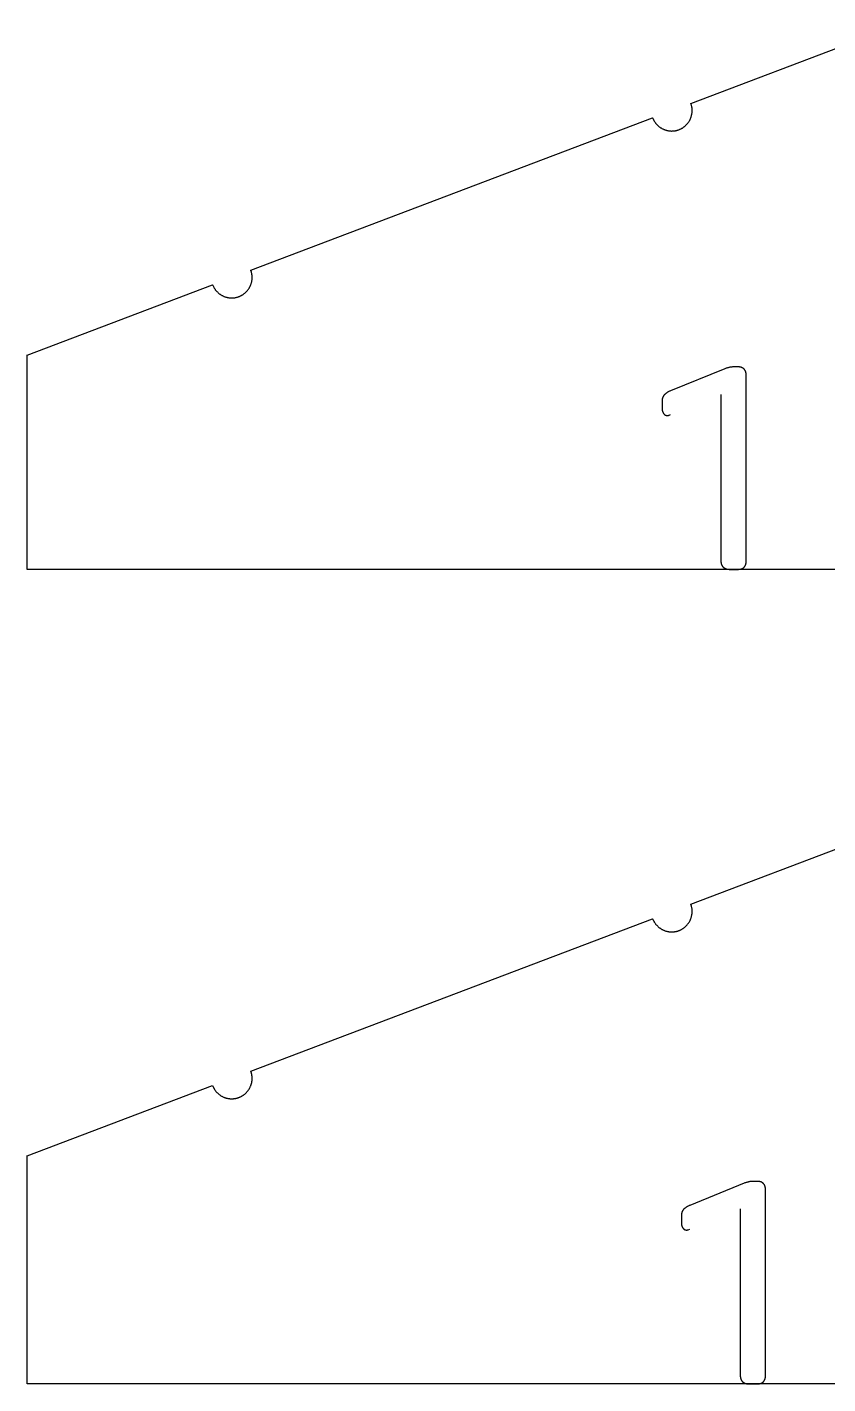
# Model space of a CAD drawing. Extents: x 296 to 1497, y 3 to 304.
# Drawn here: x 1451.08 to 1462.85, y 46.41 to 66.35 of the extents above; entities that cross this region are included whole.
import ezdxf

# ---------------------------------------------------------------- set-up
doc = ezdxf.new("R2010")
doc.units = 0
doc.layers.add('FLAT_PANELS', color=1, linetype='CONTINUOUS')
doc.layers.add('HELP_LINES', color=3, linetype='CONTINUOUS')

msp = doc.modelspace()

# ---------------------------------------------------------------- linework, layer by layer
at = {"layer": 'FLAT_PANELS'}
for p, q in [((1460.833, 65.229), (1463.784, 66.349)), ((1460.835, 65.223), (1460.833, 65.229)), ((1460.837, 65.216), (1460.835, 65.223)), ((1460.832, 65.014), (1460.835, 65.021)), ((1460.835, 65.021), (1460.837, 65.028)), ((1460.839, 65.21), (1460.837, 65.216)), ((1460.837, 65.028), (1460.839, 65.036)), ((1460.841, 65.203), (1460.839, 65.21)), ((1460.839, 65.036), (1460.842, 65.043)), ((1460.843, 65.197), (1460.841, 65.203)), ((1460.842, 65.043), (1460.844, 65.051)), ((1460.845, 65.19), (1460.843, 65.197)), ((1460.844, 65.051), (1460.845, 65.058)), ((1460.846, 65.183), (1460.845, 65.19)), ((1460.845, 65.058), (1460.847, 65.066)), ((1460.847, 65.176), (1460.846, 65.183)), ((1460.849, 65.169), (1460.847, 65.176)), ((1460.847, 65.066), (1460.848, 65.073)), ((1460.848, 65.073), (1460.849, 65.081)), ((1460.85, 65.162), (1460.849, 65.169)), ((1460.849, 65.081), (1460.85, 65.088)), ((1460.851, 65.155), (1460.85, 65.162)), ((1460.85, 65.088), (1460.851, 65.096)), ((1460.851, 65.148), (1460.851, 65.155)), ((1460.852, 65.14), (1460.851, 65.148)), ((1460.851, 65.096), (1460.852, 65.103)), ((1460.852, 65.133), (1460.852, 65.14)), ((1460.852, 65.126), (1460.852, 65.133)), ((1460.852, 65.118), (1460.852, 65.126)), ((1460.852, 65.111), (1460.852, 65.118)), ((1460.852, 65.103), (1460.852, 65.111)), ((1454.369, 62.775), (1460.272, 65.016)), ((1460.272, 65.016), (1460.274, 65.01)), ((1460.274, 65.01), (1460.277, 65.004)), ((1460.277, 65.004), (1460.28, 64.997)), ((1460.28, 64.997), (1460.283, 64.991)), ((1460.283, 64.991), (1460.286, 64.985)), ((1460.286, 64.985), (1460.289, 64.979)), ((1460.289, 64.979), (1460.292, 64.973)), ((1460.292, 64.973), (1460.296, 64.967)), ((1460.296, 64.967), (1460.3, 64.961)), ((1460.3, 64.961), (1460.304, 64.955)), ((1460.304, 64.955), (1460.308, 64.949)), ((1460.308, 64.949), (1460.312, 64.943)), ((1460.312, 64.943), (1460.316, 64.937)), ((1460.316, 64.937), (1460.321, 64.931)), ((1460.321, 64.931), (1460.326, 64.926)), ((1460.326, 64.926), (1460.331, 64.92)), ((1460.331, 64.92), (1460.336, 64.915)), ((1460.336, 64.915), (1460.341, 64.909)), ((1460.341, 64.909), (1460.346, 64.904)), ((1460.346, 64.904), (1460.352, 64.899)), ((1460.352, 64.899), (1460.358, 64.894)), ((1460.358, 64.894), (1460.364, 64.889)), ((1460.364, 64.889), (1460.37, 64.884)), ((1460.37, 64.884), (1460.376, 64.88)), ((1460.376, 64.88), (1460.382, 64.875)), ((1460.382, 64.875), (1460.388, 64.871)), ((1460.388, 64.871), (1460.395, 64.867)), ((1460.395, 64.867), (1460.402, 64.863)), ((1460.402, 64.863), (1460.408, 64.859)), ((1460.408, 64.859), (1460.415, 64.856)), ((1460.415, 64.856), (1460.422, 64.852)), ((1460.422, 64.852), (1460.429, 64.849)), ((1460.429, 64.849), (1460.436, 64.846)), ((1460.436, 64.846), (1460.444, 64.843)), ((1460.444, 64.843), (1460.451, 64.84)), ((1460.451, 64.84), (1460.458, 64.838)), ((1460.458, 64.838), (1460.466, 64.835)), ((1460.466, 64.835), (1460.473, 64.833)), ((1460.473, 64.833), (1460.48, 64.831)), ((1460.48, 64.831), (1460.488, 64.829)), ((1460.488, 64.829), (1460.495, 64.828)), ((1460.495, 64.828), (1460.503, 64.827)), ((1460.503, 64.827), (1460.511, 64.825)), ((1460.511, 64.825), (1460.518, 64.824)), ((1460.518, 64.824), (1460.526, 64.824)), ((1460.526, 64.824), (1460.533, 64.823)), ((1460.533, 64.823), (1460.541, 64.823)), ((1460.541, 64.823), (1460.548, 64.822)), ((1460.548, 64.822), (1460.555, 64.822)), ((1460.555, 64.822), (1460.563, 64.823)), ((1460.563, 64.823), (1460.57, 64.823)), ((1460.57, 64.823), (1460.577, 64.824)), ((1460.577, 64.824), (1460.585, 64.824)), ((1460.585, 64.824), (1460.592, 64.825)), ((1460.592, 64.825), (1460.599, 64.826)), ((1460.599, 64.826), (1460.606, 64.827)), ((1460.606, 64.827), (1460.613, 64.829)), ((1460.613, 64.829), (1460.62, 64.83)), ((1460.62, 64.83), (1460.626, 64.832)), ((1460.626, 64.832), (1460.633, 64.834)), ((1460.633, 64.834), (1460.64, 64.835)), ((1460.64, 64.835), (1460.646, 64.838)), ((1460.646, 64.838), (1460.652, 64.84)), ((1460.652, 64.84), (1460.659, 64.842)), ((1460.659, 64.842), (1460.665, 64.844)), ((1460.665, 64.844), (1460.671, 64.847)), ((1460.671, 64.847), (1460.677, 64.85)), ((1460.677, 64.85), (1460.684, 64.853)), ((1460.684, 64.853), (1460.69, 64.856)), ((1460.69, 64.856), (1460.696, 64.859)), ((1460.696, 64.859), (1460.702, 64.862)), ((1460.702, 64.862), (1460.708, 64.866)), ((1460.708, 64.866), (1460.714, 64.87)), ((1460.714, 64.87), (1460.72, 64.874)), ((1460.72, 64.874), (1460.726, 64.878)), ((1460.726, 64.878), (1460.732, 64.882)), ((1460.732, 64.882), (1460.738, 64.887)), ((1460.738, 64.887), (1460.743, 64.891)), ((1460.743, 64.891), (1460.749, 64.896)), ((1460.749, 64.896), (1460.755, 64.901)), ((1460.755, 64.901), (1460.76, 64.906)), ((1460.76, 64.906), (1460.765, 64.911)), ((1460.765, 64.911), (1460.771, 64.917)), ((1460.771, 64.917), (1460.776, 64.922)), ((1460.776, 64.922), (1460.781, 64.928)), ((1460.781, 64.928), (1460.786, 64.934)), ((1460.786, 64.934), (1460.79, 64.94)), ((1460.79, 64.94), (1460.795, 64.946)), ((1460.795, 64.946), (1460.799, 64.952)), ((1460.799, 64.952), (1460.804, 64.959)), ((1460.804, 64.959), (1460.808, 64.965)), ((1460.808, 64.965), (1460.812, 64.972)), ((1460.812, 64.972), (1460.816, 64.979)), ((1460.816, 64.979), (1460.819, 64.985)), ((1460.819, 64.985), (1460.823, 64.992)), ((1460.823, 64.992), (1460.826, 64.999)), ((1460.826, 64.999), (1460.829, 65.007)), ((1460.829, 65.007), (1460.832, 65.014)), ((1454.372, 62.769), (1454.369, 62.775)), ((1454.374, 62.763), (1454.372, 62.769)), ((1454.376, 62.756), (1454.374, 62.763)), ((1454.378, 62.75), (1454.376, 62.756)), ((1454.379, 62.743), (1454.378, 62.75)), ((1454.381, 62.736), (1454.379, 62.743)), ((1454.383, 62.729), (1454.381, 62.736)), ((1454.384, 62.722), (1454.383, 62.729)), ((1454.385, 62.715), (1454.384, 62.722)), ((1454.386, 62.708), (1454.385, 62.715)), ((1454.385, 62.62), (1454.386, 62.627)), ((1454.387, 62.701), (1454.386, 62.708)), ((1454.386, 62.627), (1454.387, 62.635)), ((1454.388, 62.694), (1454.387, 62.701)), ((1454.387, 62.635), (1454.388, 62.642)), ((1454.388, 62.687), (1454.388, 62.694)), ((1454.389, 62.679), (1454.388, 62.687)), ((1454.388, 62.65), (1454.389, 62.657)), ((1454.388, 62.642), (1454.388, 62.65)), ((1454.389, 62.672), (1454.389, 62.679)), ((1454.389, 62.665), (1454.389, 62.672)), ((1454.389, 62.657), (1454.389, 62.665)), ((1451.084, 61.528), (1453.808, 62.562)), ((1453.808, 62.562), (1453.811, 62.556)), ((1453.811, 62.556), (1453.813, 62.55)), ((1453.813, 62.55), (1453.816, 62.544)), ((1453.816, 62.544), (1453.819, 62.538)), ((1453.819, 62.538), (1453.822, 62.531)), ((1453.822, 62.531), (1453.825, 62.525)), ((1453.825, 62.525), (1453.829, 62.519)), ((1453.829, 62.519), (1453.832, 62.513)), ((1453.832, 62.513), (1453.836, 62.507)), ((1453.836, 62.507), (1453.84, 62.501)), ((1453.84, 62.501), (1453.844, 62.495)), ((1453.844, 62.495), (1453.848, 62.489)), ((1453.848, 62.489), (1453.853, 62.484)), ((1453.853, 62.484), (1453.857, 62.478)), ((1453.857, 62.478), (1453.862, 62.472)), ((1453.862, 62.472), (1453.867, 62.467)), ((1453.867, 62.467), (1453.872, 62.461)), ((1453.872, 62.461), (1453.878, 62.456)), ((1453.878, 62.456), (1453.883, 62.451)), ((1453.883, 62.451), (1453.889, 62.445)), ((1453.889, 62.445), (1453.894, 62.44)), ((1453.894, 62.44), (1453.9, 62.436)), ((1453.9, 62.436), (1453.906, 62.431)), ((1453.906, 62.431), (1453.912, 62.426)), ((1453.912, 62.426), (1453.919, 62.422)), ((1454.262, 62.424), (1454.268, 62.428)), ((1454.268, 62.428), (1454.274, 62.433)), ((1454.274, 62.433), (1454.28, 62.438)), ((1454.28, 62.438), (1454.285, 62.442)), ((1454.285, 62.442), (1454.291, 62.447)), ((1454.291, 62.447), (1454.296, 62.452)), ((1454.296, 62.452), (1454.302, 62.458)), ((1454.302, 62.458), (1454.307, 62.463)), ((1454.307, 62.463), (1454.312, 62.469)), ((1454.312, 62.469), (1454.317, 62.474)), ((1454.317, 62.474), (1454.322, 62.48)), ((1454.322, 62.48), (1454.327, 62.486)), ((1454.327, 62.486), (1454.331, 62.492)), ((1454.331, 62.492), (1454.336, 62.499)), ((1454.336, 62.499), (1454.34, 62.505)), ((1454.34, 62.505), (1454.344, 62.512)), ((1454.344, 62.512), (1454.348, 62.518)), ((1454.348, 62.518), (1454.352, 62.525)), ((1454.352, 62.525), (1454.356, 62.532)), ((1454.356, 62.532), (1454.359, 62.539)), ((1454.359, 62.539), (1454.362, 62.546)), ((1454.362, 62.546), (1454.365, 62.553)), ((1454.365, 62.553), (1454.368, 62.56)), ((1454.368, 62.56), (1454.371, 62.567)), ((1454.371, 62.567), (1454.374, 62.575)), ((1454.374, 62.575), (1454.376, 62.582)), ((1454.376, 62.582), (1454.378, 62.59)), ((1454.378, 62.59), (1454.38, 62.597)), ((1454.38, 62.597), (1454.382, 62.604)), ((1454.382, 62.604), (1454.383, 62.612)), ((1454.383, 62.612), (1454.385, 62.62)), ((1453.919, 62.422), (1453.925, 62.418)), ((1453.925, 62.418), (1453.931, 62.413)), ((1453.931, 62.413), (1453.938, 62.409)), ((1453.938, 62.409), (1453.945, 62.406)), ((1453.945, 62.406), (1453.952, 62.402)), ((1453.952, 62.402), (1453.959, 62.399)), ((1453.959, 62.399), (1453.966, 62.395)), ((1453.966, 62.395), (1453.973, 62.392)), ((1453.973, 62.392), (1453.98, 62.389)), ((1453.98, 62.389), (1453.987, 62.387)), ((1453.987, 62.387), (1453.995, 62.384)), ((1453.995, 62.384), (1454.002, 62.382)), ((1454.002, 62.382), (1454.009, 62.38)), ((1454.009, 62.38), (1454.017, 62.378)), ((1454.017, 62.378), (1454.024, 62.376)), ((1454.024, 62.376), (1454.032, 62.374)), ((1454.032, 62.374), (1454.039, 62.373)), ((1454.039, 62.373), (1454.047, 62.372)), ((1454.047, 62.372), (1454.055, 62.371)), ((1454.055, 62.371), (1454.062, 62.37)), ((1454.062, 62.37), (1454.07, 62.369)), ((1454.07, 62.369), (1454.077, 62.369)), ((1454.077, 62.369), (1454.085, 62.369)), ((1454.085, 62.369), (1454.092, 62.369)), ((1454.092, 62.369), (1454.099, 62.369)), ((1454.099, 62.369), (1454.107, 62.369)), ((1454.107, 62.369), (1454.114, 62.37)), ((1454.114, 62.37), (1454.121, 62.371)), ((1454.121, 62.371), (1454.128, 62.371)), ((1454.128, 62.371), (1454.135, 62.372)), ((1454.135, 62.372), (1454.142, 62.374)), ((1454.142, 62.374), (1454.149, 62.375)), ((1454.149, 62.375), (1454.156, 62.377)), ((1454.156, 62.377), (1454.163, 62.378)), ((1454.163, 62.378), (1454.17, 62.38)), ((1454.17, 62.38), (1454.176, 62.382)), ((1454.176, 62.382), (1454.183, 62.384)), ((1454.183, 62.384), (1454.189, 62.386)), ((1454.189, 62.386), (1454.195, 62.388)), ((1454.195, 62.388), (1454.201, 62.391)), ((1454.201, 62.391), (1454.208, 62.393)), ((1454.208, 62.393), (1454.214, 62.396)), ((1454.214, 62.396), (1454.22, 62.399)), ((1454.22, 62.399), (1454.226, 62.402)), ((1454.226, 62.402), (1454.232, 62.405)), ((1454.232, 62.405), (1454.238, 62.409)), ((1454.238, 62.409), (1454.244, 62.412)), ((1454.244, 62.412), (1454.251, 62.416)), ((1454.251, 62.416), (1454.256, 62.42)), ((1454.256, 62.42), (1454.262, 62.424)), ((1451.084, 60.778), (1451.084, 61.53)), ((1451.084, 61.53), (1451.084, 61.53)), ((1451.084, 61.53), (1451.084, 61.528)), ((1451.084, 58.378), (1451.084, 60.778)), ((1476.484, 58.378), (1451.084, 58.378)), ((1460.833, 53.456), (1463.784, 54.576)), ((1460.835, 53.45), (1460.833, 53.456)), ((1460.837, 53.443), (1460.835, 53.45)), ((1460.835, 53.248), (1460.837, 53.255)), ((1460.839, 53.437), (1460.837, 53.443)), ((1460.837, 53.255), (1460.839, 53.263)), ((1460.841, 53.43), (1460.839, 53.437)), ((1460.839, 53.263), (1460.842, 53.27)), ((1460.843, 53.424), (1460.841, 53.43)), ((1460.842, 53.27), (1460.844, 53.278)), ((1460.845, 53.417), (1460.843, 53.424)), ((1460.844, 53.278), (1460.845, 53.285)), ((1460.846, 53.41), (1460.845, 53.417)), ((1460.845, 53.285), (1460.847, 53.293)), ((1460.847, 53.403), (1460.846, 53.41)), ((1460.849, 53.396), (1460.847, 53.403)), ((1460.847, 53.293), (1460.848, 53.3)), ((1460.848, 53.3), (1460.849, 53.308)), ((1460.85, 53.389), (1460.849, 53.396)), ((1460.849, 53.308), (1460.85, 53.315)), ((1460.851, 53.382), (1460.85, 53.389)), ((1460.85, 53.315), (1460.851, 53.323)), ((1460.851, 53.375), (1460.851, 53.382)), ((1460.852, 53.367), (1460.851, 53.375)), ((1460.851, 53.323), (1460.852, 53.33)), ((1460.852, 53.36), (1460.852, 53.367)), ((1460.852, 53.353), (1460.852, 53.36)), ((1460.852, 53.345), (1460.852, 53.353)), ((1460.852, 53.338), (1460.852, 53.345)), ((1460.852, 53.33), (1460.852, 53.338)), ((1454.369, 51.002), (1460.272, 53.243)), ((1460.272, 53.243), (1460.274, 53.237)), ((1460.274, 53.237), (1460.277, 53.231)), ((1460.277, 53.231), (1460.28, 53.224)), ((1460.28, 53.224), (1460.283, 53.218)), ((1460.283, 53.218), (1460.286, 53.212)), ((1460.286, 53.212), (1460.289, 53.206)), ((1460.289, 53.206), (1460.292, 53.2)), ((1460.292, 53.2), (1460.296, 53.194)), ((1460.296, 53.194), (1460.3, 53.188)), ((1460.3, 53.188), (1460.304, 53.182)), ((1460.304, 53.182), (1460.308, 53.176)), ((1460.308, 53.176), (1460.312, 53.17)), ((1460.312, 53.17), (1460.316, 53.164)), ((1460.316, 53.164), (1460.321, 53.158)), ((1460.321, 53.158), (1460.326, 53.153)), ((1460.326, 53.153), (1460.331, 53.147)), ((1460.331, 53.147), (1460.336, 53.142)), ((1460.336, 53.142), (1460.341, 53.136)), ((1460.341, 53.136), (1460.346, 53.131)), ((1460.346, 53.131), (1460.352, 53.126)), ((1460.352, 53.126), (1460.358, 53.121)), ((1460.358, 53.121), (1460.364, 53.116)), ((1460.364, 53.116), (1460.37, 53.111)), ((1460.37, 53.111), (1460.376, 53.107)), ((1460.376, 53.107), (1460.382, 53.102)), ((1460.382, 53.102), (1460.388, 53.098)), ((1460.388, 53.098), (1460.395, 53.094)), ((1460.395, 53.094), (1460.402, 53.09)), ((1460.402, 53.09), (1460.408, 53.086)), ((1460.408, 53.086), (1460.415, 53.083)), ((1460.415, 53.083), (1460.422, 53.079)), ((1460.422, 53.079), (1460.429, 53.076)), ((1460.429, 53.076), (1460.436, 53.073)), ((1460.436, 53.073), (1460.444, 53.07)), ((1460.444, 53.07), (1460.451, 53.067)), ((1460.451, 53.067), (1460.458, 53.065)), ((1460.458, 53.065), (1460.466, 53.062)), ((1460.466, 53.062), (1460.473, 53.06)), ((1460.473, 53.06), (1460.48, 53.058)), ((1460.48, 53.058), (1460.488, 53.056)), ((1460.488, 53.056), (1460.495, 53.055)), ((1460.495, 53.055), (1460.503, 53.054)), ((1460.503, 53.054), (1460.511, 53.052)), ((1460.511, 53.052), (1460.518, 53.051)), ((1460.518, 53.051), (1460.526, 53.051)), ((1460.577, 53.051), (1460.585, 53.051)), ((1460.585, 53.051), (1460.592, 53.052)), ((1460.592, 53.052), (1460.599, 53.053)), ((1460.599, 53.053), (1460.606, 53.054)), ((1460.606, 53.054), (1460.613, 53.056)), ((1460.613, 53.056), (1460.62, 53.057)), ((1460.62, 53.057), (1460.626, 53.059)), ((1460.626, 53.059), (1460.633, 53.061)), ((1460.633, 53.061), (1460.64, 53.062)), ((1460.64, 53.062), (1460.646, 53.065)), ((1460.646, 53.065), (1460.652, 53.067)), ((1460.652, 53.067), (1460.659, 53.069)), ((1460.659, 53.069), (1460.665, 53.071)), ((1460.665, 53.071), (1460.671, 53.074)), ((1460.671, 53.074), (1460.677, 53.077)), ((1460.677, 53.077), (1460.684, 53.08)), ((1460.684, 53.08), (1460.69, 53.083)), ((1460.69, 53.083), (1460.696, 53.086)), ((1460.696, 53.086), (1460.702, 53.089)), ((1460.702, 53.089), (1460.708, 53.093)), ((1460.708, 53.093), (1460.714, 53.097)), ((1460.714, 53.097), (1460.72, 53.101)), ((1460.72, 53.101), (1460.726, 53.105)), ((1460.726, 53.105), (1460.732, 53.109)), ((1460.732, 53.109), (1460.738, 53.114)), ((1460.738, 53.114), (1460.743, 53.118)), ((1460.743, 53.118), (1460.749, 53.123)), ((1460.749, 53.123), (1460.755, 53.128)), ((1460.755, 53.128), (1460.76, 53.133)), ((1460.76, 53.133), (1460.765, 53.138)), ((1460.765, 53.138), (1460.771, 53.144)), ((1460.771, 53.144), (1460.776, 53.149)), ((1460.776, 53.149), (1460.781, 53.155)), ((1460.781, 53.155), (1460.786, 53.161)), ((1460.786, 53.161), (1460.79, 53.167)), ((1460.79, 53.167), (1460.795, 53.173)), ((1460.795, 53.173), (1460.799, 53.179)), ((1460.799, 53.179), (1460.804, 53.186)), ((1460.804, 53.186), (1460.808, 53.192)), ((1460.808, 53.192), (1460.812, 53.199)), ((1460.812, 53.199), (1460.816, 53.206)), ((1460.816, 53.206), (1460.819, 53.212)), ((1460.819, 53.212), (1460.823, 53.219)), ((1460.823, 53.219), (1460.826, 53.226)), ((1460.826, 53.226), (1460.829, 53.234)), ((1460.829, 53.234), (1460.832, 53.241)), ((1460.832, 53.241), (1460.835, 53.248)), ((1460.526, 53.051), (1460.533, 53.05)), ((1460.533, 53.05), (1460.541, 53.05)), ((1460.541, 53.05), (1460.548, 53.049)), ((1460.548, 53.049), (1460.555, 53.049)), ((1460.555, 53.049), (1460.563, 53.05)), ((1460.563, 53.05), (1460.57, 53.05)), ((1460.57, 53.05), (1460.577, 53.051)), ((1454.372, 50.996), (1454.369, 51.002)), ((1454.374, 50.99), (1454.372, 50.996)), ((1454.376, 50.983), (1454.374, 50.99)), ((1454.378, 50.977), (1454.376, 50.983)), ((1454.379, 50.97), (1454.378, 50.977)), ((1454.381, 50.963), (1454.379, 50.97)), ((1454.383, 50.956), (1454.381, 50.963)), ((1454.384, 50.949), (1454.383, 50.956)), ((1454.385, 50.942), (1454.384, 50.949)), ((1454.386, 50.935), (1454.385, 50.942)), ((1454.387, 50.928), (1454.386, 50.935)), ((1454.386, 50.854), (1454.387, 50.862)), ((1454.388, 50.921), (1454.387, 50.928)), ((1454.387, 50.862), (1454.388, 50.869)), ((1454.388, 50.914), (1454.388, 50.921)), ((1454.389, 50.906), (1454.388, 50.914)), ((1454.388, 50.877), (1454.389, 50.884)), ((1454.388, 50.869), (1454.388, 50.877)), ((1454.389, 50.899), (1454.389, 50.906)), ((1454.389, 50.892), (1454.389, 50.899)), ((1454.389, 50.884), (1454.389, 50.892)), ((1451.084, 49.755), (1453.808, 50.789)), ((1453.808, 50.789), (1453.811, 50.783)), ((1453.811, 50.783), (1453.813, 50.777)), ((1453.813, 50.777), (1453.816, 50.771)), ((1453.816, 50.771), (1453.819, 50.765)), ((1453.819, 50.765), (1453.822, 50.758)), ((1453.822, 50.758), (1453.825, 50.752)), ((1453.825, 50.752), (1453.829, 50.746)), ((1453.829, 50.746), (1453.832, 50.74)), ((1453.832, 50.74), (1453.836, 50.734)), ((1453.836, 50.734), (1453.84, 50.728)), ((1453.84, 50.728), (1453.844, 50.722)), ((1453.844, 50.722), (1453.848, 50.716)), ((1453.848, 50.716), (1453.853, 50.711)), ((1453.853, 50.711), (1453.857, 50.705)), ((1453.857, 50.705), (1453.862, 50.699)), ((1453.862, 50.699), (1453.867, 50.694)), ((1453.867, 50.694), (1453.872, 50.688)), ((1453.872, 50.688), (1453.878, 50.683)), ((1453.878, 50.683), (1453.883, 50.678)), ((1453.883, 50.678), (1453.889, 50.672)), ((1453.889, 50.672), (1453.894, 50.667)), ((1453.894, 50.667), (1453.9, 50.663)), ((1453.9, 50.663), (1453.906, 50.658)), ((1454.268, 50.655), (1454.274, 50.66)), ((1454.274, 50.66), (1454.28, 50.665)), ((1454.28, 50.665), (1454.285, 50.669)), ((1454.285, 50.669), (1454.291, 50.674)), ((1454.291, 50.674), (1454.296, 50.679)), ((1454.296, 50.679), (1454.302, 50.685)), ((1454.302, 50.685), (1454.307, 50.69)), ((1454.307, 50.69), (1454.312, 50.696)), ((1454.312, 50.696), (1454.317, 50.701)), ((1454.317, 50.701), (1454.322, 50.707)), ((1454.322, 50.707), (1454.327, 50.713)), ((1454.327, 50.713), (1454.331, 50.719)), ((1454.331, 50.719), (1454.336, 50.726)), ((1454.336, 50.726), (1454.34, 50.732)), ((1454.34, 50.732), (1454.344, 50.739)), ((1454.344, 50.739), (1454.348, 50.745)), ((1454.348, 50.745), (1454.352, 50.752)), ((1454.352, 50.752), (1454.356, 50.759)), ((1454.356, 50.759), (1454.359, 50.766)), ((1454.359, 50.766), (1454.362, 50.773)), ((1454.362, 50.773), (1454.365, 50.78)), ((1454.365, 50.78), (1454.368, 50.787)), ((1454.368, 50.787), (1454.371, 50.794)), ((1454.371, 50.794), (1454.374, 50.802)), ((1454.374, 50.802), (1454.376, 50.809)), ((1454.376, 50.809), (1454.378, 50.817)), ((1454.378, 50.817), (1454.38, 50.824)), ((1454.38, 50.824), (1454.382, 50.831)), ((1454.382, 50.831), (1454.383, 50.839)), ((1454.383, 50.839), (1454.385, 50.847)), ((1454.385, 50.847), (1454.386, 50.854)), ((1453.906, 50.658), (1453.912, 50.653)), ((1453.912, 50.653), (1453.919, 50.649)), ((1453.919, 50.649), (1453.925, 50.645)), ((1453.925, 50.645), (1453.931, 50.64)), ((1453.931, 50.64), (1453.938, 50.636)), ((1453.938, 50.636), (1453.945, 50.633)), ((1453.945, 50.633), (1453.952, 50.629)), ((1453.952, 50.629), (1453.959, 50.625)), ((1453.959, 50.625), (1453.966, 50.622)), ((1453.966, 50.622), (1453.973, 50.619)), ((1453.973, 50.619), (1453.98, 50.616)), ((1453.98, 50.616), (1453.987, 50.614)), ((1453.987, 50.614), (1453.995, 50.611)), ((1453.995, 50.611), (1454.002, 50.609)), ((1454.002, 50.609), (1454.009, 50.607)), ((1454.009, 50.607), (1454.017, 50.605)), ((1454.017, 50.605), (1454.024, 50.603)), ((1454.024, 50.603), (1454.032, 50.601)), ((1454.032, 50.601), (1454.039, 50.6)), ((1454.039, 50.6), (1454.047, 50.599)), ((1454.047, 50.599), (1454.055, 50.598)), ((1454.055, 50.598), (1454.062, 50.597)), ((1454.062, 50.597), (1454.07, 50.596)), ((1454.07, 50.596), (1454.077, 50.596)), ((1454.077, 50.596), (1454.085, 50.596)), ((1454.085, 50.596), (1454.092, 50.596)), ((1454.092, 50.596), (1454.099, 50.596)), ((1454.099, 50.596), (1454.107, 50.596)), ((1454.107, 50.596), (1454.114, 50.597)), ((1454.114, 50.597), (1454.121, 50.598)), ((1454.121, 50.598), (1454.128, 50.598)), ((1454.128, 50.598), (1454.135, 50.599)), ((1454.135, 50.599), (1454.142, 50.601)), ((1454.142, 50.601), (1454.149, 50.602)), ((1454.149, 50.602), (1454.156, 50.604)), ((1454.156, 50.604), (1454.163, 50.605)), ((1454.163, 50.605), (1454.17, 50.607)), ((1454.17, 50.607), (1454.176, 50.609)), ((1454.176, 50.609), (1454.183, 50.611)), ((1454.183, 50.611), (1454.189, 50.613)), ((1454.189, 50.613), (1454.195, 50.615)), ((1454.195, 50.615), (1454.201, 50.618)), ((1454.201, 50.618), (1454.208, 50.62)), ((1454.208, 50.62), (1454.214, 50.623)), ((1454.214, 50.623), (1454.22, 50.626)), ((1454.22, 50.626), (1454.226, 50.629)), ((1454.226, 50.629), (1454.232, 50.632)), ((1454.232, 50.632), (1454.238, 50.636)), ((1454.238, 50.636), (1454.244, 50.639)), ((1454.244, 50.639), (1454.251, 50.643)), ((1454.251, 50.643), (1454.256, 50.647)), ((1454.256, 50.647), (1454.262, 50.651)), ((1454.262, 50.651), (1454.268, 50.655)), ((1451.084, 49.005), (1451.084, 49.763)), ((1451.084, 49.763), (1451.084, 49.763)), ((1451.084, 49.763), (1451.084, 49.755)), ((1451.084, 46.405), (1451.084, 49.005)), ((1476.484, 46.405), (1451.084, 46.405))]:
    msp.add_line(p, q, dxfattribs=at)
at = {"layer": 'HELP_LINES'}
for p, q in [((1461.333, 61.328), (1460.533, 61.002)), ((1461.342, 61.331), (1461.333, 61.328)), ((1461.351, 61.335), (1461.342, 61.331)), ((1461.36, 61.338), (1461.351, 61.335)), ((1461.37, 61.34), (1461.36, 61.338)), ((1461.379, 61.343), (1461.37, 61.34)), ((1461.389, 61.345), (1461.379, 61.343)), ((1461.398, 61.347), (1461.389, 61.345)), ((1461.408, 61.349), (1461.398, 61.347)), ((1461.418, 61.351), (1461.408, 61.349)), ((1461.427, 61.352), (1461.418, 61.351)), ((1461.437, 61.353), (1461.427, 61.352)), ((1461.447, 61.354), (1461.437, 61.353)), ((1461.457, 61.354), (1461.447, 61.354)), ((1461.467, 61.355), (1461.457, 61.354)), ((1461.476, 61.355), (1461.467, 61.355)), ((1461.528, 61.355), (1461.476, 61.355)), ((1461.532, 61.355), (1461.528, 61.355)), ((1461.536, 61.355), (1461.532, 61.355)), ((1461.539, 61.354), (1461.536, 61.355)), ((1461.543, 61.354), (1461.539, 61.354)), ((1461.546, 61.354), (1461.543, 61.354)), ((1461.55, 61.353), (1461.546, 61.354)), ((1461.553, 61.353), (1461.55, 61.353)), ((1461.556, 61.352), (1461.553, 61.353)), ((1461.559, 61.352), (1461.556, 61.352)), ((1461.563, 61.351), (1461.559, 61.352)), ((1461.566, 61.35), (1461.563, 61.351)), ((1461.569, 61.349), (1461.566, 61.35)), ((1461.572, 61.349), (1461.569, 61.349)), ((1461.575, 61.348), (1461.572, 61.349)), ((1461.577, 61.347), (1461.575, 61.348)), ((1461.58, 61.346), (1461.577, 61.347)), ((1461.583, 61.345), (1461.58, 61.346)), ((1461.586, 61.343), (1461.583, 61.345)), ((1461.588, 61.342), (1461.586, 61.343)), ((1461.591, 61.341), (1461.588, 61.342)), ((1461.594, 61.339), (1461.591, 61.341)), ((1461.596, 61.338), (1461.594, 61.339)), ((1461.598, 61.336), (1461.596, 61.338)), ((1461.601, 61.335), (1461.598, 61.336)), ((1461.603, 61.333), (1461.601, 61.335)), ((1461.605, 61.331), (1461.603, 61.333)), ((1461.608, 61.33), (1461.605, 61.331)), ((1461.61, 61.328), (1461.608, 61.33)), ((1461.612, 61.326), (1461.61, 61.328)), ((1461.614, 61.324), (1461.612, 61.326)), ((1461.616, 61.322), (1461.614, 61.324)), ((1461.618, 61.32), (1461.616, 61.322)), ((1461.619, 61.318), (1461.618, 61.32)), ((1461.621, 61.316), (1461.619, 61.318)), ((1461.623, 61.313), (1461.621, 61.316)), ((1461.625, 61.311), (1461.623, 61.313)), ((1461.626, 61.309), (1461.625, 61.311)), ((1461.628, 61.307), (1461.626, 61.309)), ((1461.629, 61.304), (1461.628, 61.307)), ((1461.631, 61.302), (1461.629, 61.304)), ((1461.632, 61.299), (1461.631, 61.302)), ((1461.633, 61.297), (1461.632, 61.299)), ((1461.635, 61.294), (1461.633, 61.297)), ((1461.636, 61.291), (1461.635, 61.294)), ((1461.637, 61.289), (1461.636, 61.291)), ((1461.638, 61.286), (1461.637, 61.289)), ((1461.639, 61.283), (1461.638, 61.286)), ((1461.64, 61.28), (1461.639, 61.283)), ((1461.641, 61.278), (1461.64, 61.28)), ((1461.642, 61.275), (1461.641, 61.278)), ((1461.642, 61.272), (1461.642, 61.275)), ((1461.643, 61.269), (1461.642, 61.272)), ((1461.644, 61.266), (1461.643, 61.269)), ((1461.644, 61.263), (1461.644, 61.266)), ((1461.645, 61.26), (1461.644, 61.263)), ((1461.645, 61.256), (1461.645, 61.26)), ((1461.646, 61.253), (1461.645, 61.256)), ((1461.646, 61.25), (1461.646, 61.253)), ((1461.646, 61.247), (1461.646, 61.25)), ((1461.646, 61.243), (1461.646, 61.247)), ((1461.647, 61.24), (1461.646, 61.243)), ((1461.647, 61.236), (1461.647, 61.24)), ((1461.647, 61.233), (1461.647, 61.236)), ((1461.647, 58.497), (1461.647, 61.233)), ((1460.412, 60.869), (1460.411, 60.865)), ((1460.411, 60.865), (1460.411, 60.862)), ((1460.411, 60.862), (1460.411, 60.858)), ((1460.411, 60.858), (1460.411, 60.855)), ((1460.411, 60.855), (1460.411, 60.748)), ((1460.413, 60.879), (1460.412, 60.876)), ((1460.412, 60.876), (1460.412, 60.872)), ((1460.412, 60.872), (1460.412, 60.869)), ((1460.414, 60.882), (1460.413, 60.879)), ((1460.415, 60.889), (1460.414, 60.885)), ((1460.414, 60.885), (1460.414, 60.882)), ((1460.416, 60.892), (1460.415, 60.889)), ((1460.417, 60.898), (1460.416, 60.895)), ((1460.416, 60.895), (1460.416, 60.892)), ((1460.418, 60.901), (1460.417, 60.898)), ((1460.419, 60.904), (1460.418, 60.901)), ((1460.42, 60.907), (1460.419, 60.904)), ((1460.421, 60.91), (1460.42, 60.907)), ((1460.423, 60.912), (1460.421, 60.91)), ((1460.424, 60.915), (1460.423, 60.912)), ((1460.425, 60.918), (1460.424, 60.915)), ((1460.427, 60.92), (1460.425, 60.918)), ((1460.428, 60.923), (1460.427, 60.92)), ((1460.429, 60.926), (1460.428, 60.923)), ((1460.431, 60.928), (1460.429, 60.926)), ((1460.433, 60.931), (1460.431, 60.928)), ((1460.434, 60.933), (1460.433, 60.931)), ((1460.436, 60.935), (1460.434, 60.933)), ((1460.438, 60.938), (1460.436, 60.935)), ((1460.44, 60.94), (1460.438, 60.938)), ((1460.442, 60.942), (1460.44, 60.94)), ((1460.443, 60.944), (1460.442, 60.942)), ((1460.446, 60.946), (1460.443, 60.944)), ((1460.448, 60.949), (1460.446, 60.946)), ((1460.45, 60.951), (1460.448, 60.949)), ((1460.454, 60.955), (1460.45, 60.951)), ((1460.459, 60.959), (1460.454, 60.955)), ((1460.464, 60.963), (1460.459, 60.959)), ((1460.469, 60.967), (1460.464, 60.963)), ((1460.474, 60.971), (1460.469, 60.967)), ((1460.48, 60.975), (1460.474, 60.971)), ((1460.486, 60.978), (1460.48, 60.975)), ((1460.492, 60.982), (1460.486, 60.978)), ((1460.498, 60.986), (1460.492, 60.982)), ((1460.504, 60.989), (1460.498, 60.986)), ((1460.511, 60.993), (1460.504, 60.989)), ((1460.518, 60.996), (1460.511, 60.993)), ((1460.525, 60.999), (1460.518, 60.996)), ((1460.533, 61.002), (1460.525, 60.999)), ((1461.275, 60.95), (1461.275, 58.497)), ((1460.411, 60.748), (1460.411, 60.742)), ((1460.411, 60.742), (1460.411, 60.737)), ((1460.411, 60.737), (1460.411, 60.731)), ((1460.411, 60.731), (1460.412, 60.725)), ((1460.412, 60.725), (1460.413, 60.72)), ((1460.413, 60.72), (1460.413, 60.717)), ((1460.413, 60.717), (1460.414, 60.715)), ((1460.414, 60.715), (1460.414, 60.712)), ((1460.414, 60.712), (1460.415, 60.709)), ((1460.415, 60.709), (1460.415, 60.707)), ((1460.415, 60.707), (1460.416, 60.704)), ((1460.416, 60.704), (1460.417, 60.702)), ((1460.417, 60.702), (1460.417, 60.7)), ((1460.417, 60.7), (1460.418, 60.697)), ((1460.418, 60.697), (1460.419, 60.695)), ((1460.419, 60.695), (1460.42, 60.693)), ((1460.42, 60.693), (1460.421, 60.69)), ((1460.421, 60.69), (1460.421, 60.688)), ((1460.421, 60.688), (1460.422, 60.686)), ((1460.422, 60.686), (1460.423, 60.684)), ((1460.423, 60.684), (1460.425, 60.682)), ((1460.425, 60.682), (1460.426, 60.68)), ((1460.426, 60.68), (1460.427, 60.678)), ((1460.427, 60.678), (1460.428, 60.676)), ((1460.428, 60.676), (1460.429, 60.674)), ((1460.429, 60.674), (1460.43, 60.672)), ((1460.43, 60.672), (1460.432, 60.67)), ((1460.432, 60.67), (1460.433, 60.668)), ((1460.433, 60.668), (1460.434, 60.666)), ((1460.434, 60.666), (1460.436, 60.664)), ((1460.436, 60.664), (1460.437, 60.663)), ((1460.437, 60.663), (1460.439, 60.661)), ((1460.439, 60.661), (1460.44, 60.66)), ((1460.44, 60.66), (1460.442, 60.658)), ((1460.442, 60.658), (1460.443, 60.657)), ((1460.443, 60.657), (1460.445, 60.655)), ((1460.445, 60.655), (1460.446, 60.654)), ((1460.446, 60.654), (1460.448, 60.653)), ((1460.448, 60.653), (1460.45, 60.652)), ((1460.45, 60.652), (1460.451, 60.65)), ((1460.451, 60.65), (1460.453, 60.649)), ((1460.453, 60.649), (1460.455, 60.648)), ((1460.455, 60.648), (1460.456, 60.647)), ((1460.456, 60.647), (1460.458, 60.646)), ((1460.458, 60.646), (1460.46, 60.646)), ((1460.46, 60.646), (1460.462, 60.645)), ((1460.462, 60.645), (1460.464, 60.644)), ((1460.464, 60.644), (1460.466, 60.643)), ((1460.466, 60.643), (1460.467, 60.643)), ((1460.467, 60.643), (1460.469, 60.642)), ((1460.469, 60.642), (1460.471, 60.642)), ((1460.471, 60.642), (1460.473, 60.641)), ((1460.473, 60.641), (1460.475, 60.641)), ((1460.475, 60.641), (1460.477, 60.641)), ((1460.477, 60.641), (1460.479, 60.64)), ((1460.479, 60.64), (1460.482, 60.64)), ((1460.482, 60.64), (1460.484, 60.64)), ((1460.484, 60.64), (1460.486, 60.64)), ((1460.486, 60.64), (1460.488, 60.64)), ((1460.488, 60.64), (1460.49, 60.64)), ((1460.49, 60.64), (1460.491, 60.64)), ((1460.491, 60.64), (1460.493, 60.64)), ((1460.493, 60.64), (1460.495, 60.64)), ((1460.495, 60.64), (1460.496, 60.64)), ((1460.496, 60.64), (1460.498, 60.641)), ((1460.498, 60.641), (1460.5, 60.641)), ((1460.5, 60.641), (1460.501, 60.641)), ((1460.501, 60.641), (1460.503, 60.641)), ((1460.503, 60.641), (1460.505, 60.642)), ((1460.505, 60.642), (1460.506, 60.642)), ((1460.506, 60.642), (1460.508, 60.643)), ((1460.508, 60.643), (1460.509, 60.643)), ((1460.509, 60.643), (1460.511, 60.644)), ((1460.511, 60.644), (1460.513, 60.644)), ((1460.513, 60.644), (1460.536, 60.653)), ((1461.275, 58.497), (1461.275, 58.493)), ((1461.275, 58.493), (1461.275, 58.49)), ((1461.275, 58.49), (1461.275, 58.487)), ((1461.275, 58.487), (1461.275, 58.483)), ((1461.275, 58.483), (1461.276, 58.48)), ((1461.276, 58.48), (1461.276, 58.477)), ((1461.276, 58.477), (1461.277, 58.474)), ((1461.277, 58.474), (1461.277, 58.47)), ((1461.277, 58.47), (1461.278, 58.467)), ((1461.278, 58.467), (1461.279, 58.464)), ((1461.279, 58.464), (1461.279, 58.461)), ((1461.279, 58.461), (1461.28, 58.458)), ((1461.28, 58.458), (1461.281, 58.455)), ((1461.281, 58.455), (1461.282, 58.453)), ((1461.282, 58.453), (1461.283, 58.45)), ((1461.283, 58.45), (1461.284, 58.447)), ((1461.284, 58.447), (1461.285, 58.444)), ((1461.285, 58.444), (1461.287, 58.442)), ((1461.287, 58.442), (1461.288, 58.439)), ((1461.288, 58.439), (1461.289, 58.436)), ((1461.289, 58.436), (1461.291, 58.434)), ((1461.632, 58.434), (1461.633, 58.436)), ((1461.633, 58.436), (1461.635, 58.439)), ((1461.635, 58.439), (1461.636, 58.442)), ((1461.636, 58.442), (1461.637, 58.444)), ((1461.637, 58.444), (1461.638, 58.447)), ((1461.638, 58.447), (1461.639, 58.45)), ((1461.639, 58.45), (1461.64, 58.453)), ((1461.64, 58.453), (1461.641, 58.455)), ((1461.641, 58.455), (1461.642, 58.458)), ((1461.642, 58.461), (1461.643, 58.464)), ((1461.642, 58.458), (1461.642, 58.461)), ((1461.643, 58.464), (1461.644, 58.467)), ((1461.644, 58.47), (1461.645, 58.474)), ((1461.644, 58.467), (1461.644, 58.47)), ((1461.645, 58.477), (1461.646, 58.48)), ((1461.645, 58.474), (1461.645, 58.477)), ((1461.646, 58.49), (1461.647, 58.493)), ((1461.646, 58.487), (1461.646, 58.49)), ((1461.646, 58.483), (1461.646, 58.487)), ((1461.646, 58.48), (1461.646, 58.483)), ((1461.647, 58.493), (1461.647, 58.497)), ((1461.291, 58.434), (1461.292, 58.431)), ((1461.292, 58.431), (1461.294, 58.429)), ((1461.294, 58.429), (1461.295, 58.427)), ((1461.295, 58.427), (1461.297, 58.424)), ((1461.297, 58.424), (1461.299, 58.422)), ((1461.299, 58.422), (1461.301, 58.42)), ((1461.301, 58.42), (1461.303, 58.417)), ((1461.303, 58.417), (1461.304, 58.415)), ((1461.304, 58.415), (1461.306, 58.413)), ((1461.306, 58.413), (1461.309, 58.411)), ((1461.309, 58.411), (1461.311, 58.409)), ((1461.311, 58.409), (1461.313, 58.407)), ((1461.313, 58.407), (1461.315, 58.405)), ((1461.315, 58.405), (1461.317, 58.403)), ((1461.317, 58.403), (1461.32, 58.402)), ((1461.32, 58.402), (1461.322, 58.4)), ((1461.322, 58.4), (1461.325, 58.398)), ((1461.325, 58.398), (1461.327, 58.397)), ((1461.327, 58.397), (1461.33, 58.395)), ((1461.33, 58.395), (1461.332, 58.394)), ((1461.332, 58.394), (1461.335, 58.392)), ((1461.335, 58.392), (1461.338, 58.391)), ((1461.338, 58.391), (1461.34, 58.39)), ((1461.34, 58.39), (1461.343, 58.389)), ((1461.343, 58.389), (1461.346, 58.387)), ((1461.346, 58.387), (1461.349, 58.386)), ((1461.349, 58.386), (1461.352, 58.385)), ((1461.352, 58.385), (1461.355, 58.385)), ((1461.355, 58.385), (1461.358, 58.384)), ((1461.358, 58.384), (1461.361, 58.383)), ((1461.361, 58.383), (1461.364, 58.382)), ((1461.364, 58.382), (1461.368, 58.381)), ((1461.368, 58.381), (1461.371, 58.381)), ((1461.371, 58.381), (1461.374, 58.38)), ((1461.374, 58.38), (1461.378, 58.38)), ((1461.378, 58.38), (1461.381, 58.379)), ((1461.381, 58.379), (1461.385, 58.379)), ((1461.385, 58.379), (1461.388, 58.379)), ((1461.388, 58.379), (1461.392, 58.379)), ((1461.392, 58.379), (1461.395, 58.378)), ((1461.395, 58.378), (1461.399, 58.378)), ((1461.399, 58.378), (1461.528, 58.378)), ((1461.528, 58.378), (1461.532, 58.378)), ((1461.532, 58.378), (1461.536, 58.379)), ((1461.536, 58.379), (1461.539, 58.379)), ((1461.539, 58.379), (1461.543, 58.379)), ((1461.543, 58.379), (1461.546, 58.379)), ((1461.546, 58.379), (1461.55, 58.38)), ((1461.55, 58.38), (1461.553, 58.38)), ((1461.553, 58.38), (1461.556, 58.381)), ((1461.556, 58.381), (1461.559, 58.381)), ((1461.559, 58.381), (1461.563, 58.382)), ((1461.563, 58.382), (1461.566, 58.383)), ((1461.566, 58.383), (1461.569, 58.384)), ((1461.569, 58.384), (1461.572, 58.385)), ((1461.572, 58.385), (1461.575, 58.385)), ((1461.575, 58.385), (1461.577, 58.386)), ((1461.577, 58.386), (1461.58, 58.387)), ((1461.58, 58.387), (1461.583, 58.389)), ((1461.583, 58.389), (1461.586, 58.39)), ((1461.586, 58.39), (1461.588, 58.391)), ((1461.588, 58.391), (1461.591, 58.392)), ((1461.591, 58.392), (1461.594, 58.394)), ((1461.594, 58.394), (1461.596, 58.395)), ((1461.596, 58.395), (1461.598, 58.397)), ((1461.598, 58.397), (1461.601, 58.398)), ((1461.601, 58.398), (1461.603, 58.4)), ((1461.603, 58.4), (1461.605, 58.402)), ((1461.605, 58.402), (1461.608, 58.403)), ((1461.608, 58.403), (1461.61, 58.405)), ((1461.61, 58.405), (1461.612, 58.407)), ((1461.612, 58.407), (1461.614, 58.409)), ((1461.614, 58.409), (1461.616, 58.411)), ((1461.616, 58.411), (1461.618, 58.413)), ((1461.618, 58.413), (1461.619, 58.415)), ((1461.619, 58.415), (1461.621, 58.417)), ((1461.621, 58.417), (1461.623, 58.42)), ((1461.623, 58.42), (1461.625, 58.422)), ((1461.625, 58.422), (1461.626, 58.424)), ((1461.626, 58.424), (1461.628, 58.427)), ((1461.628, 58.427), (1461.629, 58.429)), ((1461.629, 58.429), (1461.631, 58.431)), ((1461.631, 58.431), (1461.632, 58.434)), ((1461.616, 49.355), (1460.816, 49.029)), ((1461.626, 49.358), (1461.616, 49.355)), ((1461.635, 49.362), (1461.626, 49.358)), ((1461.644, 49.365), (1461.635, 49.362)), ((1461.654, 49.367), (1461.644, 49.365)), ((1461.663, 49.37), (1461.654, 49.367)), ((1461.673, 49.372), (1461.663, 49.37)), ((1461.682, 49.374), (1461.673, 49.372)), ((1461.692, 49.376), (1461.682, 49.374)), ((1461.701, 49.378), (1461.692, 49.376)), ((1461.711, 49.379), (1461.701, 49.378)), ((1461.721, 49.38), (1461.711, 49.379)), ((1461.731, 49.381), (1461.721, 49.38)), ((1461.74, 49.381), (1461.731, 49.381)), ((1461.75, 49.382), (1461.74, 49.381)), ((1461.76, 49.382), (1461.75, 49.382)), ((1461.812, 49.382), (1461.76, 49.382)), ((1461.816, 49.382), (1461.812, 49.382)), ((1461.82, 49.382), (1461.816, 49.382)), ((1461.823, 49.381), (1461.82, 49.382)), ((1461.827, 49.381), (1461.823, 49.381)), ((1461.83, 49.381), (1461.827, 49.381)), ((1461.833, 49.38), (1461.83, 49.381)), ((1461.837, 49.38), (1461.833, 49.38)), ((1461.84, 49.379), (1461.837, 49.38)), ((1461.843, 49.379), (1461.84, 49.379)), ((1461.846, 49.378), (1461.843, 49.379)), ((1461.849, 49.377), (1461.846, 49.378)), ((1461.852, 49.376), (1461.849, 49.377)), ((1461.855, 49.376), (1461.852, 49.376)), ((1461.858, 49.375), (1461.855, 49.376)), ((1461.861, 49.374), (1461.858, 49.375)), ((1461.864, 49.373), (1461.861, 49.374)), ((1461.867, 49.372), (1461.864, 49.373)), ((1461.87, 49.37), (1461.867, 49.372)), ((1461.872, 49.369), (1461.87, 49.37)), ((1461.875, 49.368), (1461.872, 49.369)), ((1461.877, 49.366), (1461.875, 49.368)), ((1461.88, 49.365), (1461.877, 49.366)), ((1461.882, 49.363), (1461.88, 49.365)), ((1461.885, 49.362), (1461.882, 49.363)), ((1461.887, 49.36), (1461.885, 49.362)), ((1461.889, 49.358), (1461.887, 49.36)), ((1461.891, 49.357), (1461.889, 49.358)), ((1461.893, 49.355), (1461.891, 49.357)), ((1461.896, 49.353), (1461.893, 49.355)), ((1461.898, 49.351), (1461.896, 49.353)), ((1461.899, 49.349), (1461.898, 49.351)), ((1461.901, 49.347), (1461.899, 49.349)), ((1461.903, 49.345), (1461.901, 49.347)), ((1461.905, 49.343), (1461.903, 49.345)), ((1461.907, 49.34), (1461.905, 49.343)), ((1461.908, 49.338), (1461.907, 49.34)), ((1461.91, 49.336), (1461.908, 49.338)), ((1461.912, 49.334), (1461.91, 49.336)), ((1461.913, 49.331), (1461.912, 49.334)), ((1461.914, 49.329), (1461.913, 49.331)), ((1461.916, 49.326), (1461.914, 49.329)), ((1461.917, 49.324), (1461.916, 49.326)), ((1461.918, 49.321), (1461.917, 49.324)), ((1461.92, 49.318), (1461.918, 49.321)), ((1461.921, 49.316), (1461.92, 49.318)), ((1461.922, 49.313), (1461.921, 49.316)), ((1461.923, 49.31), (1461.922, 49.313)), ((1461.924, 49.307), (1461.923, 49.31)), ((1461.925, 49.305), (1461.924, 49.307)), ((1461.925, 49.302), (1461.925, 49.305)), ((1461.926, 49.299), (1461.925, 49.302)), ((1461.927, 49.296), (1461.926, 49.299)), ((1461.927, 49.293), (1461.927, 49.296)), ((1461.928, 49.29), (1461.927, 49.293)), ((1461.929, 49.287), (1461.928, 49.29)), ((1461.929, 49.283), (1461.929, 49.287)), ((1461.929, 49.28), (1461.929, 49.283)), ((1461.93, 49.277), (1461.929, 49.28)), ((1461.93, 49.274), (1461.93, 49.277)), ((1461.93, 49.27), (1461.93, 49.274)), ((1461.93, 49.267), (1461.93, 49.27)), ((1461.93, 49.263), (1461.93, 49.267)), ((1461.931, 49.26), (1461.93, 49.263)), ((1461.93, 46.524), (1461.931, 49.26)), ((1460.695, 48.885), (1460.694, 48.882)), ((1460.694, 48.882), (1460.694, 48.775)), ((1460.696, 48.899), (1460.695, 48.896)), ((1460.695, 48.896), (1460.695, 48.892)), ((1460.695, 48.892), (1460.695, 48.889)), ((1460.695, 48.889), (1460.695, 48.885)), ((1460.697, 48.906), (1460.696, 48.903)), ((1460.696, 48.903), (1460.696, 48.899)), ((1460.698, 48.912), (1460.697, 48.909)), ((1460.697, 48.909), (1460.697, 48.906)), ((1460.699, 48.916), (1460.698, 48.912)), ((1460.7, 48.922), (1460.699, 48.919)), ((1460.699, 48.919), (1460.699, 48.916)), ((1460.701, 48.925), (1460.7, 48.922)), ((1460.702, 48.928), (1460.701, 48.925)), ((1460.703, 48.931), (1460.702, 48.928)), ((1460.704, 48.934), (1460.703, 48.931)), ((1460.705, 48.937), (1460.704, 48.934)), ((1460.706, 48.939), (1460.705, 48.937)), ((1460.708, 48.942), (1460.706, 48.939)), ((1460.709, 48.945), (1460.708, 48.942)), ((1460.71, 48.947), (1460.709, 48.945)), ((1460.712, 48.95), (1460.71, 48.947)), ((1460.713, 48.953), (1460.712, 48.95)), ((1460.715, 48.955), (1460.713, 48.953)), ((1460.716, 48.958), (1460.715, 48.955)), ((1460.718, 48.96), (1460.716, 48.958)), ((1460.72, 48.962), (1460.718, 48.96)), ((1460.722, 48.965), (1460.72, 48.962)), ((1460.723, 48.967), (1460.722, 48.965)), ((1460.725, 48.969), (1460.723, 48.967)), ((1460.727, 48.971), (1460.725, 48.969)), ((1460.729, 48.973), (1460.727, 48.971)), ((1460.731, 48.976), (1460.729, 48.973)), ((1460.733, 48.978), (1460.731, 48.976)), ((1460.738, 48.982), (1460.733, 48.978)), ((1460.743, 48.986), (1460.738, 48.982)), ((1460.748, 48.99), (1460.743, 48.986)), ((1460.753, 48.994), (1460.748, 48.99)), ((1460.758, 48.998), (1460.753, 48.994)), ((1460.764, 49.002), (1460.758, 48.998)), ((1460.769, 49.005), (1460.764, 49.002)), ((1460.775, 49.009), (1460.769, 49.005)), ((1460.782, 49.013), (1460.775, 49.009)), ((1460.788, 49.016), (1460.782, 49.013)), ((1460.795, 49.019), (1460.788, 49.016)), ((1460.802, 49.023), (1460.795, 49.019)), ((1460.809, 49.026), (1460.802, 49.023)), ((1460.816, 49.029), (1460.809, 49.026)), ((1461.558, 48.977), (1461.558, 46.524)), ((1460.694, 48.775), (1460.694, 48.769)), ((1460.694, 48.769), (1460.695, 48.764)), ((1460.695, 48.764), (1460.695, 48.758)), ((1460.695, 48.758), (1460.696, 48.752)), ((1460.696, 48.752), (1460.696, 48.747)), ((1460.696, 48.747), (1460.697, 48.744)), ((1460.697, 48.744), (1460.697, 48.742)), ((1460.697, 48.742), (1460.698, 48.739)), ((1460.698, 48.739), (1460.698, 48.736)), ((1460.698, 48.736), (1460.699, 48.734)), ((1460.699, 48.734), (1460.7, 48.731)), ((1460.7, 48.731), (1460.7, 48.729)), ((1460.7, 48.729), (1460.701, 48.727)), ((1460.701, 48.727), (1460.702, 48.724)), ((1460.702, 48.724), (1460.703, 48.722)), ((1460.703, 48.722), (1460.703, 48.72)), ((1460.703, 48.72), (1460.704, 48.717)), ((1460.704, 48.717), (1460.705, 48.715)), ((1460.705, 48.715), (1460.706, 48.713)), ((1460.706, 48.713), (1460.707, 48.711)), ((1460.707, 48.711), (1460.708, 48.709)), ((1460.708, 48.709), (1460.709, 48.707)), ((1460.709, 48.707), (1460.711, 48.705)), ((1460.711, 48.705), (1460.712, 48.703)), ((1460.712, 48.703), (1460.713, 48.701)), ((1460.713, 48.701), (1460.714, 48.699)), ((1460.714, 48.699), (1460.716, 48.697)), ((1460.716, 48.697), (1460.717, 48.695)), ((1460.717, 48.695), (1460.718, 48.693)), ((1460.718, 48.693), (1460.72, 48.691)), ((1460.72, 48.691), (1460.721, 48.69)), ((1460.721, 48.69), (1460.723, 48.688)), ((1460.723, 48.688), (1460.724, 48.687)), ((1460.724, 48.687), (1460.725, 48.685)), ((1460.725, 48.685), (1460.727, 48.684)), ((1460.727, 48.684), (1460.729, 48.682)), ((1460.729, 48.682), (1460.73, 48.681)), ((1460.73, 48.681), (1460.732, 48.68)), ((1460.732, 48.68), (1460.733, 48.679)), ((1460.733, 48.679), (1460.735, 48.677)), ((1460.735, 48.677), (1460.737, 48.676)), ((1460.737, 48.676), (1460.738, 48.675)), ((1460.738, 48.675), (1460.74, 48.674)), ((1460.74, 48.674), (1460.742, 48.673)), ((1460.742, 48.673), (1460.744, 48.673)), ((1460.744, 48.673), (1460.746, 48.672)), ((1460.746, 48.672), (1460.747, 48.671)), ((1460.747, 48.671), (1460.749, 48.67)), ((1460.749, 48.67), (1460.751, 48.67)), ((1460.751, 48.67), (1460.753, 48.669)), ((1460.753, 48.669), (1460.755, 48.669)), ((1460.755, 48.669), (1460.757, 48.668)), ((1460.757, 48.668), (1460.759, 48.668)), ((1460.759, 48.668), (1460.761, 48.668)), ((1460.761, 48.668), (1460.763, 48.667)), ((1460.763, 48.667), (1460.765, 48.667)), ((1460.765, 48.667), (1460.767, 48.667)), ((1460.767, 48.667), (1460.77, 48.667)), ((1460.77, 48.667), (1460.772, 48.667)), ((1460.772, 48.667), (1460.773, 48.667)), ((1460.773, 48.667), (1460.775, 48.667)), ((1460.775, 48.667), (1460.777, 48.667)), ((1460.777, 48.667), (1460.779, 48.667)), ((1460.779, 48.667), (1460.78, 48.667)), ((1460.78, 48.667), (1460.782, 48.668)), ((1460.782, 48.668), (1460.783, 48.668)), ((1460.783, 48.668), (1460.785, 48.668)), ((1460.785, 48.668), (1460.787, 48.668)), ((1460.787, 48.668), (1460.788, 48.669)), ((1460.788, 48.669), (1460.79, 48.669)), ((1460.79, 48.669), (1460.792, 48.67)), ((1460.792, 48.67), (1460.793, 48.67)), ((1460.793, 48.67), (1460.795, 48.671)), ((1460.795, 48.671), (1460.796, 48.671)), ((1460.796, 48.671), (1460.82, 48.68)), ((1461.558, 46.524), (1461.559, 46.52)), ((1461.559, 46.52), (1461.559, 46.517)), ((1461.559, 46.517), (1461.559, 46.514)), ((1461.559, 46.514), (1461.559, 46.51)), ((1461.559, 46.51), (1461.56, 46.507)), ((1461.56, 46.507), (1461.56, 46.504)), ((1461.56, 46.504), (1461.561, 46.501)), ((1461.561, 46.501), (1461.561, 46.497)), ((1461.561, 46.497), (1461.562, 46.494)), ((1461.562, 46.494), (1461.562, 46.491)), ((1461.562, 46.491), (1461.563, 46.488)), ((1461.563, 46.488), (1461.564, 46.485)), ((1461.564, 46.485), (1461.565, 46.482)), ((1461.565, 46.482), (1461.566, 46.48)), ((1461.566, 46.48), (1461.567, 46.477)), ((1461.567, 46.477), (1461.568, 46.474)), ((1461.568, 46.474), (1461.569, 46.471)), ((1461.569, 46.471), (1461.57, 46.469)), ((1461.92, 46.469), (1461.921, 46.471)), ((1461.921, 46.471), (1461.922, 46.474)), ((1461.922, 46.474), (1461.923, 46.477)), ((1461.923, 46.477), (1461.924, 46.48)), ((1461.924, 46.48), (1461.925, 46.482)), ((1461.925, 46.485), (1461.926, 46.488)), ((1461.925, 46.482), (1461.925, 46.485)), ((1461.926, 46.488), (1461.927, 46.491)), ((1461.927, 46.494), (1461.928, 46.497)), ((1461.927, 46.491), (1461.927, 46.494)), ((1461.928, 46.497), (1461.929, 46.501)), ((1461.929, 46.507), (1461.93, 46.51)), ((1461.929, 46.504), (1461.929, 46.507)), ((1461.929, 46.501), (1461.929, 46.504)), ((1461.93, 46.52), (1461.93, 46.524)), ((1461.93, 46.517), (1461.93, 46.52)), ((1461.93, 46.514), (1461.93, 46.517)), ((1461.93, 46.51), (1461.93, 46.514)), ((1461.57, 46.469), (1461.572, 46.466)), ((1461.572, 46.466), (1461.573, 46.463)), ((1461.573, 46.463), (1461.574, 46.461)), ((1461.574, 46.461), (1461.576, 46.458)), ((1461.576, 46.458), (1461.577, 46.456)), ((1461.577, 46.456), (1461.579, 46.454)), ((1461.579, 46.454), (1461.581, 46.451)), ((1461.581, 46.451), (1461.583, 46.449)), ((1461.583, 46.449), (1461.584, 46.447)), ((1461.584, 46.447), (1461.586, 46.444)), ((1461.586, 46.444), (1461.588, 46.442)), ((1461.588, 46.442), (1461.59, 46.44)), ((1461.59, 46.44), (1461.592, 46.438)), ((1461.592, 46.438), (1461.594, 46.436)), ((1461.594, 46.436), (1461.597, 46.434)), ((1461.597, 46.434), (1461.599, 46.432)), ((1461.599, 46.432), (1461.601, 46.43)), ((1461.601, 46.43), (1461.604, 46.429)), ((1461.604, 46.429), (1461.606, 46.427)), ((1461.606, 46.427), (1461.608, 46.425)), ((1461.608, 46.425), (1461.611, 46.424)), ((1461.611, 46.424), (1461.613, 46.422)), ((1461.613, 46.422), (1461.616, 46.421)), ((1461.616, 46.421), (1461.619, 46.419)), ((1461.619, 46.419), (1461.621, 46.418)), ((1461.621, 46.418), (1461.624, 46.417)), ((1461.624, 46.417), (1461.627, 46.416)), ((1461.627, 46.416), (1461.63, 46.414)), ((1461.63, 46.414), (1461.633, 46.413)), ((1461.633, 46.413), (1461.636, 46.412)), ((1461.636, 46.412), (1461.639, 46.412)), ((1461.639, 46.412), (1461.642, 46.411)), ((1461.642, 46.411), (1461.645, 46.41)), ((1461.645, 46.41), (1461.648, 46.409)), ((1461.648, 46.409), (1461.651, 46.408)), ((1461.651, 46.408), (1461.655, 46.408)), ((1461.655, 46.408), (1461.658, 46.407)), ((1461.658, 46.407), (1461.661, 46.407)), ((1461.661, 46.407), (1461.665, 46.406)), ((1461.665, 46.406), (1461.668, 46.406)), ((1461.668, 46.406), (1461.672, 46.406)), ((1461.672, 46.406), (1461.675, 46.405)), ((1461.675, 46.405), (1461.679, 46.405)), ((1461.679, 46.405), (1461.683, 46.405)), ((1461.683, 46.405), (1461.812, 46.405)), ((1461.812, 46.405), (1461.816, 46.405)), ((1461.816, 46.405), (1461.82, 46.405)), ((1461.82, 46.405), (1461.823, 46.406)), ((1461.823, 46.406), (1461.827, 46.406)), ((1461.827, 46.406), (1461.83, 46.406)), ((1461.83, 46.406), (1461.833, 46.407)), ((1461.833, 46.407), (1461.837, 46.407)), ((1461.837, 46.407), (1461.84, 46.408)), ((1461.84, 46.408), (1461.843, 46.408)), ((1461.843, 46.408), (1461.846, 46.409)), ((1461.846, 46.409), (1461.849, 46.41)), ((1461.849, 46.41), (1461.852, 46.411)), ((1461.852, 46.411), (1461.855, 46.412)), ((1461.855, 46.412), (1461.858, 46.412)), ((1461.858, 46.412), (1461.861, 46.413)), ((1461.861, 46.413), (1461.864, 46.414)), ((1461.864, 46.414), (1461.867, 46.416)), ((1461.867, 46.416), (1461.87, 46.417)), ((1461.87, 46.417), (1461.872, 46.418)), ((1461.872, 46.418), (1461.875, 46.419)), ((1461.875, 46.419), (1461.877, 46.421)), ((1461.877, 46.421), (1461.88, 46.422)), ((1461.88, 46.422), (1461.882, 46.424)), ((1461.882, 46.424), (1461.885, 46.425)), ((1461.885, 46.425), (1461.887, 46.427)), ((1461.887, 46.427), (1461.889, 46.429)), ((1461.889, 46.429), (1461.891, 46.43)), ((1461.891, 46.43), (1461.893, 46.432)), ((1461.893, 46.432), (1461.896, 46.434)), ((1461.896, 46.434), (1461.898, 46.436)), ((1461.898, 46.436), (1461.899, 46.438)), ((1461.899, 46.438), (1461.901, 46.44)), ((1461.901, 46.44), (1461.903, 46.442)), ((1461.903, 46.442), (1461.905, 46.444)), ((1461.905, 46.444), (1461.907, 46.447)), ((1461.907, 46.447), (1461.908, 46.449)), ((1461.908, 46.449), (1461.91, 46.451)), ((1461.91, 46.451), (1461.912, 46.454)), ((1461.912, 46.454), (1461.913, 46.456)), ((1461.913, 46.456), (1461.914, 46.458)), ((1461.914, 46.458), (1461.916, 46.461)), ((1461.916, 46.461), (1461.917, 46.463)), ((1461.917, 46.463), (1461.918, 46.466)), ((1461.918, 46.466), (1461.92, 46.469))]:
    msp.add_line(p, q, dxfattribs=at)

doc.saveas('drawing.dxf')
